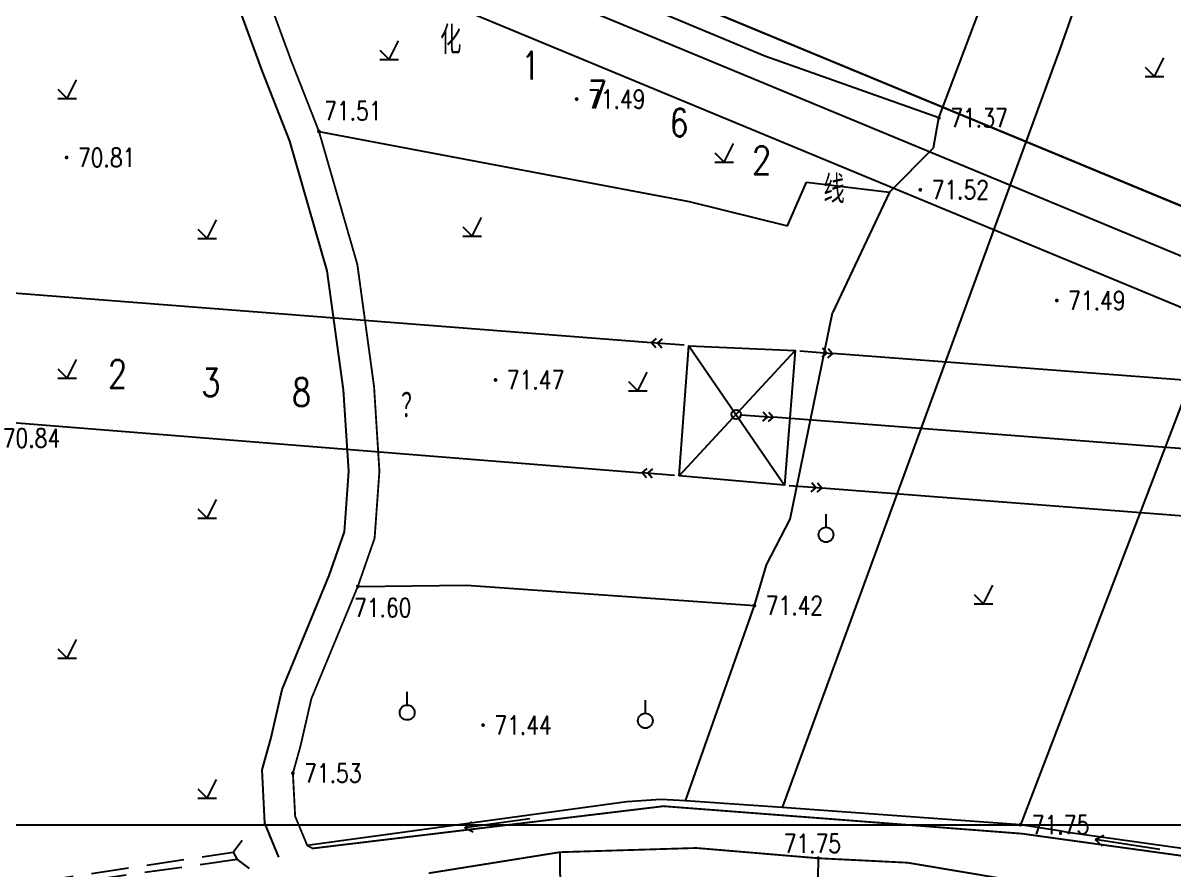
# Model space of a CAD drawing. Extents: x 10519 to 17598, y -625 to 2857.
# Drawn here: x 13924.2 to 13985.9, y 254.3 to 299.7 of the extents above; entities that cross this region are included whole.
import ezdxf
from ezdxf.enums import TextEntityAlignment as Align

# ---------------------------------------------------------------- set-up
doc = ezdxf.new("R2010")
doc.units = 0
doc.header["$MEASUREMENT"] = 0
doc.linetypes.add('X3', pattern=[5, 4, -1])
doc.linetypes.add('X5', pattern=[3, 2, -1])
doc.layers.get('0').update_dxf_attribs({"linetype": 'CONTINUOUS'})
for name, color, linetype in [('00000道路边线', 2, 'CONTINUOUS'), ('0000原地形', 252, 'CONTINUOUS'), ('ASSIST', 252, 'CONTINUOUS'), ('GCD', 224, 'CONTINUOUS'), ('TYBZ', 7, 'CONTINUOUS')]:
    doc.layers.add(name, color=color, linetype=linetype)
doc.styles.add('HZ', font='txt8.shx', dxfattribs={"width": 0.8, "bigfont": 'hz.shx'})
doc.styles.get("Standard").update_dxf_attribs({"font": 'txt8.shx', "width": 0.8, "bigfont": 'hz.shx'})
doc.linetypes.add('10421', pattern='A,2,[150,AAA.SHX,S=1,R=0,X=0,Y=1],1e-11', length=2)

# ---------------------------------------------------------------- blocks, each defined once
blk = doc.blocks.new('GC200')
at = {"linetype": 'Continuous', "const_width": 0.2, "flags": 128}
blk.add_lwpolyline([(-0.1, 0, 1), (0.1, 0, 1)], format="xyb", close=True, dxfattribs=at)
blk = doc.blocks.new('GC013A')
at = {"linetype": 'Continuous'}
blk.add_line((0.5, 0), (4, 0), dxfattribs=at)
at = {"linetype": 'Continuous', "flags": 128}
for points in [[(2.88, 0.5), (3.38, 0), (2.88, -0.5)], [(3.5, 0.5), (4, 0), (3.5, -0.5)]]:
    blk.add_lwpolyline(points, dxfattribs=at)
blk = doc.blocks.new('gc170')
at = {"linetype": 'Continuous'}
blk.add_circle((0, 0), 0.5, dxfattribs=at)

msp = doc.modelspace()

# ---------------------------------------------------------------- linework, layer by layer
at = {"layer": '00000道路边线', "const_width": 0.4}
for points in [[(13949.57, 7.079), (13982.275, 5.635, 0.427199), (14008.378, 30.611), (14008.378, 223.919, 0.078123), (13979.581, 407.095), (13942.921, 520.813, 0.456777), (13908.142, 535.6), (13803.036, 484.183), (13650.726, 409.675, -0.033896), (13609.6, 392.183), (12970.082, 169.998, 0.48251), (12960.756, 143.406, -0.48251), (12970.082, 169.998)], [(14006.378, 20.813), (14006.378, 223.919, 0.078123), (13977.678, 406.482), (13940.885, 520.611, 0.456777), (13913.061, 532.44), (13804.062, 479.119), (13652.957, 405.2, -0.033868), (13611.241, 387.46)]]:
    msp.add_lwpolyline(points, format="xyb", dxfattribs=at)
at = {"layer": '0000原地形', "linetype": 'Continuous'}
for p, q in [((13932.454, 312.222), (14106.768, 239.989)), ((14108.199, 236.666), (13930.982, 310.137)), ((14108.199, 236.666), (13930.982, 310.137)), ((13963.994, 297.929, 71.365), (13935.716, 309.709, 71.365)), ((13963.994, 297.929, 71.365), (13935.716, 309.709, 71.365)), ((13930.594, 307.568), (14104.95, 235.277)), ((13982.828, 306.92, 71.178), (13979.822, 298.359, 71.178)), ((13982.828, 306.92, 71.178), (13979.822, 298.359, 71.178)), ((13957.92, 282.561), (13668.055, 305.101)), ((13973.318, 294.615, 71.365), (13976.015, 301.771, 71.365)), ((13973.318, 294.615, 71.365), (13976.015, 301.771, 71.365)), ((13668.763, 298.66), (13957.409, 275.594)), ((13973.318, 294.615, 71.365), (13963.994, 297.929, 71.365)), ((13973.318, 294.615, 71.365), (13963.994, 297.929, 71.365)), ((13979.822, 298.359, 71.178), (13964.918, 257.655, 71.178)), ((13979.822, 298.359, 71.178), (13964.918, 257.655, 71.178)), ((13973.019, 293.02, 71.381), (13973.318, 294.615, 71.381)), ((13973.019, 293.02, 71.381), (13973.318, 294.615, 71.381)), ((13940.091, 293.894, 71.508), (13959.932, 290.137, 71.508)), ((13940.091, 293.894, 71.508), (13959.932, 290.137, 71.508)), ((13970.664, 290.627, 71.381), (13973.019, 293.02, 71.381)), ((13970.664, 290.627, 71.381), (13973.019, 293.02, 71.381)), ((13991.458, 292.719, 71.348), (13977.689, 256.727, 71.348)), ((13991.458, 292.719, 71.348), (13977.689, 256.727, 71.348)), ((13965.21, 288.837, 71.508), (13966.223, 291.163, 71.508)), ((13965.21, 288.837, 71.508), (13966.223, 291.163, 71.508)), ((13966.223, 291.163, 71.508), (13970.664, 290.627, 71.508)), ((13966.223, 291.163, 71.508), (13970.664, 290.627, 71.508)), ((13970.664, 290.627, 71.508), (13967.614, 284.172, 71.508)), ((13970.664, 290.627, 71.508), (13967.614, 284.172, 71.508)), ((13959.932, 290.137, 71.508), (13965.21, 288.837, 71.508)), ((13959.932, 290.137, 71.508), (13965.21, 288.837, 71.508)), ((13965.342, 273.113, 71.348), (13967.614, 284.172, 71.348)), ((13965.342, 273.113, 71.348), (13967.614, 284.172, 71.348)), ((13959.403, 275.435), (13965.619, 282.143)), ((13959.403, 275.435), (13965.619, 282.143)), ((13959.403, 275.435), (13965.619, 282.143)), ((13959.914, 282.406), (13965.044, 274.936, 71.851)), ((13959.914, 282.406), (13965.044, 274.936, 71.851)), ((13959.914, 282.406), (13965.044, 274.936, 71.851)), ((14326.893, 254.48), (13967.613, 281.99)), ((14329.697, 250.563), (13964.44, 278.566)), ((14329.697, 250.563), (13964.44, 278.566)), ((13967.038, 274.782), (14326.254, 246.951)), ((13964.085, 270.664, 71.348), (13965.342, 273.113, 71.348)), ((13964.085, 270.664, 71.348), (13965.342, 273.113, 71.348)), ((13963.427, 268.478, 71.348), (13964.085, 270.664, 71.348)), ((13963.427, 268.478, 71.348), (13964.085, 270.664, 71.348)), ((13942.177, 269.506, 71.562), (13948.005, 269.576, 71.562)), ((13942.177, 269.506, 71.562), (13948.005, 269.576, 71.562)), ((13948.005, 269.576, 71.562), (13963.427, 268.478, 71.562)), ((13948.005, 269.576, 71.562), (13963.427, 268.478, 71.562)), ((13959.738, 258.003, 71.348), (13963.427, 268.478, 71.348)), ((13959.738, 258.003, 71.348), (13963.427, 268.478, 71.348)), ((13956.592, 257.963, 71.348), (13939.466, 255.611, 71.348)), ((13956.592, 257.963, 71.348), (13939.466, 255.611, 71.348)), ((13958.408, 258.087, 71.348), (13956.592, 257.963, 71.348)), ((13958.408, 258.087, 71.348), (13956.592, 257.963, 71.348)), ((13959.738, 258.003, 71.348), (13958.408, 258.087, 71.348)), ((13959.738, 258.003, 71.348), (13958.408, 258.087, 71.348)), ((13964.918, 257.655, 71.348), (13959.738, 258.003, 71.348)), ((13964.918, 257.655, 71.348), (13959.738, 258.003, 71.348)), ((13977.689, 256.727, 71.348), (13964.918, 257.655, 71.348)), ((13977.689, 256.727, 71.348), (13964.918, 257.655, 71.348)), ((13979.872, 256.383, 71.348), (13977.689, 256.727, 71.348)), ((13979.872, 256.383, 71.348), (13977.689, 256.727, 71.348)), ((13980.233, 256.315, 71.348), (13979.872, 256.383, 71.348)), ((13980.233, 256.315, 71.348), (13979.872, 256.383, 71.348)), ((13995.29, 254.197, 71.348), (13980.233, 256.315, 71.348)), ((13995.29, 254.197, 71.348), (13980.233, 256.315, 71.348)), ((13935.494, 255.262), (13935.969, 255.906)), ((13935.494, 255.262), (13935.709, 254.858)), ((13935.709, 254.858), (13936.348, 254.376)), ((13953.101, 245.797, 71.417), (13953.013, 255.257, 71.417)), ((13953.101, 245.797, 71.417), (13953.013, 255.257, 71.417)), ((13966.849, 254.931, 71.751), (13966.558, 240.025, 71.751)), ((13966.849, 254.931, 71.751), (13966.558, 240.025, 71.751))]:
    msp.add_line(p, q, dxfattribs=at)
at = {"layer": '0000原地形', "linetype": '10421'}
for p, q in [((13937.069, 297.099), (13935.13, 302.375)), ((13937.069, 297.099), (13935.13, 302.375)), ((13938.536, 293.365), (13937.069, 297.099)), ((13938.536, 293.365), (13937.069, 297.099)), ((13940.538, 286.425), (13938.536, 293.365)), ((13940.538, 286.425), (13938.536, 293.365)), ((13941.411, 280.044), (13940.538, 286.425)), ((13941.411, 280.044), (13940.538, 286.425)), ((13941.687, 275.688), (13941.411, 280.044)), ((13941.687, 275.688), (13941.411, 280.044)), ((13941.454, 272.423), (13941.687, 275.688)), ((13941.454, 272.423), (13941.687, 275.688)), ((13940.643, 270.09), (13941.454, 272.423)), ((13940.643, 270.09), (13941.454, 272.423)), ((13938.113, 263.977), (13940.643, 270.09)), ((13938.113, 263.977), (13940.643, 270.09)), ((13937.508, 261.338), (13938.113, 263.977)), ((13937.508, 261.338), (13938.113, 263.977)), ((13937.042, 259.672), (13937.508, 261.338)), ((13937.042, 259.672), (13937.508, 261.338)), ((13937.193, 256.81), (13937.042, 259.672)), ((13937.193, 256.81), (13937.042, 259.672)), ((13937.95, 254.982), (13937.193, 256.81)), ((13937.95, 254.982), (13937.193, 256.81))]:
    msp.add_line(p, q, dxfattribs=at)
at = {"layer": '0000原地形'}
for p, q in [((13943.862, 297.745), (13944.362, 298.745)), ((13943.862, 297.745), (13944.362, 298.745)), ((13943.362, 298.245), (13943.862, 297.745)), ((13943.362, 298.245), (13943.862, 297.745)), ((13943.362, 297.745), (13944.362, 297.745)), ((13943.362, 297.745), (13944.362, 297.745)), ((13984.375, 297.338), (13984.875, 296.838)), ((13984.375, 297.338), (13984.875, 296.838)), ((13984.875, 296.838), (13985.375, 297.838)), ((13984.875, 296.838), (13985.375, 297.838)), ((13984.375, 296.838), (13985.375, 296.838)), ((13984.375, 296.838), (13985.375, 296.838)), ((13926.105, 296.159), (13926.605, 295.659)), ((13926.605, 295.659), (13927.105, 296.659)), ((13926.105, 295.659), (13927.105, 295.659)), ((13961.811, 292.237), (13962.311, 293.237)), ((13961.811, 292.237), (13962.311, 293.237)), ((13961.311, 292.737), (13961.811, 292.237)), ((13961.311, 292.737), (13961.811, 292.237)), ((13961.311, 292.237), (13962.311, 292.237)), ((13961.311, 292.237), (13962.311, 292.237)), ((13934.105, 288.159), (13934.605, 289.159)), ((13947.804, 288.785), (13948.304, 288.285)), ((13947.804, 288.785), (13948.304, 288.285)), ((13948.304, 288.285), (13948.804, 289.285)), ((13948.304, 288.285), (13948.804, 289.285)), ((13933.605, 288.659), (13934.105, 288.159)), ((13933.605, 288.159), (13934.605, 288.159)), ((13947.804, 288.285), (13948.804, 288.285)), ((13947.804, 288.285), (13948.804, 288.285)), ((13926.605, 280.659), (13927.105, 281.659)), ((13926.105, 281.159), (13926.605, 280.659)), ((13926.105, 280.659), (13927.105, 280.659)), ((13957.18, 279.994), (13957.68, 280.994)), ((13957.18, 279.994), (13957.68, 280.994)), ((13956.68, 280.494), (13957.18, 279.994)), ((13956.68, 280.494), (13957.18, 279.994)), ((13956.68, 279.994), (13957.68, 279.994)), ((13956.68, 279.994), (13957.68, 279.994)), ((13934.105, 273.159), (13934.605, 274.159)), ((13933.605, 273.659), (13934.105, 273.159)), ((13967.265, 272.672), (13967.265, 273.372)), ((13967.265, 272.672), (13967.265, 273.372)), ((13933.605, 273.159), (13934.605, 273.159)), ((13975.707, 268.575), (13976.207, 269.575)), ((13975.707, 268.575), (13976.207, 269.575)), ((13975.207, 269.075), (13975.707, 268.575)), ((13975.207, 269.075), (13975.707, 268.575)), ((13975.207, 268.575), (13976.207, 268.575)), ((13975.207, 268.575), (13976.207, 268.575)), ((13926.605, 265.659), (13927.105, 266.659)), ((13926.105, 266.159), (13926.605, 265.659)), ((13926.105, 265.659), (13927.105, 265.659)), ((13944.82, 263.143), (13944.82, 263.843)), ((13944.82, 263.143), (13944.82, 263.843)), ((13957.583, 262.703), (13957.583, 263.403)), ((13957.583, 262.703), (13957.583, 263.403)), ((13934.105, 258.159), (13934.605, 259.159)), ((13933.605, 258.659), (13934.105, 258.159)), ((13933.605, 258.159), (13934.605, 258.159)), ((13951.385, 257.048), (13947.918, 256.567)), ((13951.385, 257.048), (13947.918, 256.567)), ((13947.918, 256.567), (13948.285, 256.907)), ((13947.918, 256.567), (13948.285, 256.907)), ((13947.918, 256.567), (13948.364, 256.339)), ((13947.918, 256.567), (13948.364, 256.339)), ((13981.697, 255.941), (13982.147, 256.16)), ((13981.697, 255.941), (13982.147, 256.16)), ((13985.155, 255.395), (13981.697, 255.941)), ((13981.697, 255.941), (13982.057, 255.593)), ((13985.155, 255.395), (13981.697, 255.941)), ((13981.697, 255.941), (13982.057, 255.593))]:
    msp.add_line(p, q, dxfattribs=at)
at = {"layer": '0000原地形', "linetype": 'X5'}
for p, q in [((13924.936, 253.672), (13935.494, 255.262)), ((13935.709, 254.858), (13925.007, 253.355))]:
    msp.add_line(p, q, dxfattribs=at)
at = {"layer": '0000原地形', "linetype": 'X3', "const_width": 0.1, "elevation": 71.562, "flags": 128}
msp.add_lwpolyline([(13936.101, 316.543), (13935.716, 309.709), (13935.951, 306.498), (13936.712, 302.827), (13938.603, 297.682), (13940.091, 293.894), (13942.148, 286.765), (13943.045, 280.207), (13943.331, 275.681), (13943.075, 272.089), (13942.177, 269.506), (13939.682, 263.476), (13939.099, 260.934), (13938.695, 259.489), (13938.816, 257.178), (13939.466, 255.611)], dxfattribs=at)
msp.add_lwpolyline([(13936.101, 316.543), (13935.716, 309.709), (13935.951, 306.498), (13936.712, 302.827), (13938.603, 297.682), (13940.091, 293.894), (13942.148, 286.765), (13943.045, 280.207), (13943.331, 275.681), (13943.075, 272.089), (13942.177, 269.506), (13939.682, 263.476), (13939.099, 260.934), (13938.695, 259.489), (13938.816, 257.178), (13939.466, 255.611)], dxfattribs=at)
at = {"layer": '0000原地形', "linetype": 'Continuous', "flags": 128}
msp.add_lwpolyline([(13959.403, 275.435), (13959.914, 282.406), (13965.619, 282.143), (13965.044, 274.936)], close=True, dxfattribs=at)
msp.add_lwpolyline([(13959.403, 275.435), (13959.914, 282.406), (13965.619, 282.143), (13965.044, 274.936)], close=True, dxfattribs=at)
msp.add_lwpolyline([(13959.403, 275.435), (13959.914, 282.406), (13965.619, 282.143), (13965.044, 274.936)], close=True, dxfattribs=at)
at = {"layer": '0000原地形', "linetype": 'X3', "const_width": 0.1, "flags": 128}
msp.add_lwpolyline([(14045.461, 246.868), (14044.022, 246.847), (14043.04, 247.271), (14024.338, 249.794), (14024.338, 249.794), (14007.155, 252.182), (14007.155, 252.182), (13977.753, 256.25), (13977.753, 256.25), (13977.753, 256.25), (13958.557, 257.721), (13958.557, 257.721), (13958.557, 257.721), (13939.76, 255.458), (13939.466, 255.611)], dxfattribs=at)
msp.add_lwpolyline([(14045.461, 246.868), (14044.022, 246.847), (14043.04, 247.271), (14024.338, 249.794), (14024.338, 249.794), (14007.155, 252.182), (14007.155, 252.182), (13977.753, 256.25), (13977.753, 256.25), (13977.753, 256.25), (13958.557, 257.721), (13958.557, 257.721), (13958.557, 257.721), (13939.76, 255.458), (13939.466, 255.611)], dxfattribs=at)
at = {"layer": '0000原地形', "linetype": 'Continuous', "const_width": 0.1, "elevation": 72.643, "flags": 128}
msp.add_lwpolyline([(14044.762, 242.833), (14043.249, 244.378), (14042.461, 244.625), (14031.77, 247.103), (14012.881, 249.601), (14007.183, 250.424), (13994.109, 251.732), (13989.101, 252.594), (13982.887, 252.802), (13971.636, 254.693), (13966.849, 254.931), (13960.315, 255.48), (13953.013, 255.257), (13945.972, 254.129)], dxfattribs=at)
msp.add_lwpolyline([(14044.762, 242.833), (14043.249, 244.378), (14042.461, 244.625), (14031.77, 247.103), (14012.881, 249.601), (14007.183, 250.424), (13994.109, 251.732), (13989.101, 252.594), (13982.887, 252.802), (13971.636, 254.693), (13966.849, 254.931), (13960.315, 255.48), (13953.013, 255.257), (13945.972, 254.129)], dxfattribs=at)
at = {"layer": '0000原地形'}
for centre in [(13967.265, 272.272), (13967.265, 272.272), (13944.82, 262.743), (13944.82, 262.743), (13957.583, 262.303), (13957.583, 262.303)]:
    msp.add_ellipse(centre, major_axis=(-0.283, 0.283), ratio=1, start_param=3.926991, end_param=10.210176, dxfattribs=at)
at = {"layer": 'ASSIST', "color": 252}
msp.add_line((13932.454, 312.222), (14106.768, 239.989), dxfattribs=at)
at = {"layer": 'ASSIST', "color": 252, "flags": 128}
for points in [[(13937.95, 254.982), (13937.193, 256.81), (13937.042, 259.672), (13937.508, 261.338), (13938.113, 263.977), (13940.643, 270.09), (13941.454, 272.423), (13941.687, 275.688), (13941.411, 280.044), (13940.538, 286.425), (13938.536, 293.365), (13937.069, 297.099), (13935.13, 302.375), (13934.323, 306.271), (13933.647, 309.703), (13934.463, 316.635)], [(13932.454, 312.222), (14108.616, 239.223)]]:
    msp.add_lwpolyline(points, dxfattribs=at)
at = {"layer": 'ASSIST', "color": 252, "const_width": 0.1, "elevation": 71.562, "flags": 128}
msp.add_lwpolyline([(13936.101, 316.543), (13935.716, 309.709), (13935.951, 306.498), (13936.712, 302.827), (13938.603, 297.682), (13940.091, 293.894), (13942.148, 286.765), (13943.045, 280.207), (13943.331, 275.681), (13943.075, 272.089), (13942.177, 269.506), (13939.682, 263.476), (13939.099, 260.934), (13938.695, 259.489), (13938.816, 257.178), (13939.466, 255.611)], dxfattribs=at)
at = {"layer": 'TYBZ'}
msp.add_lwpolyline([(14372.812, 1105.707), (14372.812, 256.707), (13183.812, 256.707), (13183.812, 1105.707)], close=True, dxfattribs=at)

# ---------------------------------------------------------------- block references
at = {"layer": '0000原地形', "linetype": 'Continuous', "yscale": 0.5}
for p, xscale, rotation in [((13959.914, 282.406), 0.5000000000085122, 175.5536294170572), ((13965.619, 282.143), 0.4999999999913466, 355.6213167470825), ((13962.446, 278.719), 0.5000000000157305, 355.6159562455836), ((13962.446, 278.719), 0.5000000000157305, 355.6159562455836), ((13962.446, 278.719), 0.5000000000157305, 355.6159562455836), ((13959.403, 275.435), 0.4999999999710805, 175.4312771183956), ((13965.044, 274.936), 0.4999999999907994, 355.5698951961833)]:
    msp.add_blockref('GC013A', p, dxfattribs=dict(at, xscale=xscale, rotation=rotation))
at = {"layer": '0000原地形', "linetype": 'Continuous', "xscale": 0.5, "yscale": 0.5}
msp.add_blockref('gc170', (13962.446, 278.719), dxfattribs=at)
msp.add_blockref('gc170', (13962.446, 278.719), dxfattribs=at)
msp.add_blockref('gc170', (13962.446, 278.719), dxfattribs=at)
at = {"layer": 'ASSIST', "color": 252}
ref = msp.add_blockref('GC200', (13953.903, 295.626, 71.488), dxfattribs=dict(at, xscale=0.5, yscale=0.5, zscale=0.5))
ref.add_attrib('height', '71.49', dxfattribs={"layer": 'GCD', "linetype": 'Continuous', "height": 1, "style": 'HZ', "width": 0.8}).set_placement((13954.503, 295.626, 71.488), align=Align.MIDDLE_LEFT)
ref = msp.add_blockref('GC200', (13940.091, 293.894, 71.508), dxfattribs=dict(at, xscale=0.5, yscale=0.5, zscale=0.5))
ref.add_attrib('height', '71.51', dxfattribs={"layer": 'GCD', "linetype": 'Continuous', "height": 1, "style": 'HZ', "width": 0.8}).set_placement((13940.367, 294.986, 71.508), align=Align.MIDDLE_LEFT)
ref = msp.add_blockref('GC200', (13973.318, 294.615, 71.365), dxfattribs=dict(at, xscale=0.5, yscale=0.5, zscale=0.5))
ref.add_attrib('height', '71.37', dxfattribs={"layer": 'GCD', "linetype": 'Continuous', "height": 1, "style": 'HZ', "width": 0.8}).set_placement((13973.918, 294.615, 71.365), align=Align.MIDDLE_LEFT)
ref = msp.add_blockref('GC200', (13926.568, 292.495, 70.814), dxfattribs=dict(at, xscale=0.5, yscale=0.5, zscale=0.5))
ref.add_attrib('height', '70.81', dxfattribs={"layer": 'GCD', "linetype": 'Continuous', "height": 1, "style": 'HZ', "width": 0.8}).set_placement((13927.168, 292.495, 70.814), align=Align.MIDDLE_LEFT)
ref = msp.add_blockref('GC200', (13972.319, 290.765, 71.523), dxfattribs=dict(at, xscale=0.5, yscale=0.5, zscale=0.5))
ref.add_attrib('height', '71.52', dxfattribs={"layer": 'GCD', "linetype": 'Continuous', "height": 1, "style": 'HZ', "width": 0.8}).set_placement((13972.919, 290.765, 71.523), align=Align.MIDDLE_LEFT)
ref = msp.add_blockref('GC200', (13979.633, 284.828, 71.491), dxfattribs=dict(at, xscale=0.5, yscale=0.5, zscale=0.5))
ref.add_attrib('height', '71.49', dxfattribs={"layer": 'GCD', "linetype": 'Continuous', "height": 1, "style": 'HZ', "width": 0.8}).set_placement((13980.233, 284.828, 71.491), align=Align.MIDDLE_LEFT)
ref = msp.add_blockref('GC200', (13949.554, 280.567, 71.474), dxfattribs=dict(at, xscale=0.5, yscale=0.5, zscale=0.5))
ref.add_attrib('height', '71.47', dxfattribs={"layer": 'GCD', "linetype": 'Continuous', "height": 1, "style": 'HZ', "width": 0.8}).set_placement((13950.154, 280.567, 71.474), align=Align.MIDDLE_LEFT)
ref = msp.add_blockref('GC200', (13922.54, 277.455, 70.837), dxfattribs=dict(at, xscale=0.5, yscale=0.5, zscale=0.5))
ref.add_attrib('height', '70.84', dxfattribs={"layer": 'GCD', "linetype": 'Continuous', "height": 1, "style": 'HZ', "width": 0.8}).set_placement((13923.14, 277.455, 70.837), align=Align.MIDDLE_LEFT)
at = {"layer": 'GCD', "linetype": 'Continuous'}
ref = msp.add_blockref('GC200', (13953.903, 295.626, 71.488), dxfattribs=dict(at, xscale=0.5, yscale=0.5, zscale=0.5))
ref.add_attrib('height', '71.49', dxfattribs={"linetype": 'Continuous', "height": 1, "style": 'HZ', "width": 0.8}).set_placement((13954.503, 295.626, 71.488), align=Align.MIDDLE_LEFT)
ref = msp.add_blockref('GC200', (13953.903, 295.626, 71.488), dxfattribs=dict(at, xscale=0.5, yscale=0.5, zscale=0.5))
ref.add_attrib('height', '71.49', dxfattribs={"linetype": 'Continuous', "height": 1, "style": 'HZ', "width": 0.8}).set_placement((13954.503, 295.626, 71.488), align=Align.MIDDLE_LEFT)
ref = msp.add_blockref('GC200', (13940.091, 293.894, 71.508), dxfattribs=dict(at, xscale=0.5, yscale=0.5, zscale=0.5))
ref.add_attrib('height', '71.51', dxfattribs={"linetype": 'Continuous', "height": 1, "style": 'HZ', "width": 0.8}).set_placement((13940.367, 294.986, 71.508), align=Align.MIDDLE_LEFT)
ref = msp.add_blockref('GC200', (13940.091, 293.894, 71.508), dxfattribs=dict(at, xscale=0.5, yscale=0.5, zscale=0.5))
ref.add_attrib('height', '71.51', dxfattribs={"linetype": 'Continuous', "height": 1, "style": 'HZ', "width": 0.8}).set_placement((13940.367, 294.986, 71.508), align=Align.MIDDLE_LEFT)
ref = msp.add_blockref('GC200', (13973.318, 294.615, 71.365), dxfattribs=dict(at, xscale=0.5, yscale=0.5, zscale=0.5))
ref.add_attrib('height', '71.37', dxfattribs={"linetype": 'Continuous', "height": 1, "style": 'HZ', "width": 0.8}).set_placement((13973.918, 294.615, 71.365), align=Align.MIDDLE_LEFT)
ref = msp.add_blockref('GC200', (13973.318, 294.615, 71.365), dxfattribs=dict(at, xscale=0.5, yscale=0.5, zscale=0.5))
ref.add_attrib('height', '71.37', dxfattribs={"linetype": 'Continuous', "height": 1, "style": 'HZ', "width": 0.8}).set_placement((13973.918, 294.615, 71.365), align=Align.MIDDLE_LEFT)
ref = msp.add_blockref('GC200', (13926.568, 292.495, 70.814), dxfattribs=dict(at, xscale=0.5, yscale=0.5, zscale=0.5))
ref.add_attrib('height', '70.81', dxfattribs={"linetype": 'Continuous', "height": 1, "style": 'HZ', "width": 0.8}).set_placement((13927.168, 292.495, 70.814), align=Align.MIDDLE_LEFT)
ref = msp.add_blockref('GC200', (13972.319, 290.765, 71.523), dxfattribs=dict(at, xscale=0.5, yscale=0.5, zscale=0.5))
ref.add_attrib('height', '71.52', dxfattribs={"linetype": 'Continuous', "height": 1, "style": 'HZ', "width": 0.8}).set_placement((13972.919, 290.765, 71.523), align=Align.MIDDLE_LEFT)
ref = msp.add_blockref('GC200', (13972.319, 290.765, 71.523), dxfattribs=dict(at, xscale=0.5, yscale=0.5, zscale=0.5))
ref.add_attrib('height', '71.52', dxfattribs={"linetype": 'Continuous', "height": 1, "style": 'HZ', "width": 0.8}).set_placement((13972.919, 290.765, 71.523), align=Align.MIDDLE_LEFT)
ref = msp.add_blockref('GC200', (13979.633, 284.828, 71.491), dxfattribs=dict(at, xscale=0.5, yscale=0.5, zscale=0.5))
ref.add_attrib('height', '71.49', dxfattribs={"linetype": 'Continuous', "height": 1, "style": 'HZ', "width": 0.8}).set_placement((13980.233, 284.828, 71.491), align=Align.MIDDLE_LEFT)
ref = msp.add_blockref('GC200', (13979.633, 284.828, 71.491), dxfattribs=dict(at, xscale=0.5, yscale=0.5, zscale=0.5))
ref.add_attrib('height', '71.49', dxfattribs={"linetype": 'Continuous', "height": 1, "style": 'HZ', "width": 0.8}).set_placement((13980.233, 284.828, 71.491), align=Align.MIDDLE_LEFT)
ref = msp.add_blockref('GC200', (13949.554, 280.567, 71.474), dxfattribs=dict(at, xscale=0.5, yscale=0.5, zscale=0.5))
ref.add_attrib('height', '71.47', dxfattribs={"linetype": 'Continuous', "height": 1, "style": 'HZ', "width": 0.8}).set_placement((13950.154, 280.567, 71.474), align=Align.MIDDLE_LEFT)
ref = msp.add_blockref('GC200', (13949.554, 280.567, 71.474), dxfattribs=dict(at, xscale=0.5, yscale=0.5, zscale=0.5))
ref.add_attrib('height', '71.47', dxfattribs={"linetype": 'Continuous', "height": 1, "style": 'HZ', "width": 0.8}).set_placement((13950.154, 280.567, 71.474), align=Align.MIDDLE_LEFT)
ref = msp.add_blockref('GC200', (13922.54, 277.455, 70.837), dxfattribs=dict(at, xscale=0.5, yscale=0.5, zscale=0.5))
ref.add_attrib('height', '70.84', dxfattribs={"linetype": 'Continuous', "height": 1, "style": 'HZ', "width": 0.8}).set_placement((13923.14, 277.455, 70.837), align=Align.MIDDLE_LEFT)
ref = msp.add_blockref('GC200', (13942.177, 269.506, 71.602), dxfattribs=dict(at, xscale=0.5, yscale=0.5, zscale=0.5))
ref.add_attrib('height', '71.60', dxfattribs={"linetype": 'Continuous', "height": 1, "style": 'HZ', "width": 0.8}).set_placement((13941.962, 268.363, 71.602), align=Align.MIDDLE_LEFT)
ref = msp.add_blockref('GC200', (13942.177, 269.506, 71.602), dxfattribs=dict(at, xscale=0.5, yscale=0.5, zscale=0.5))
ref.add_attrib('height', '71.60', dxfattribs={"linetype": 'Continuous', "height": 1, "style": 'HZ', "width": 0.8}).set_placement((13941.962, 268.363, 71.602), align=Align.MIDDLE_LEFT)
ref = msp.add_blockref('GC200', (13963.427, 268.478, 71.415), dxfattribs=dict(at, xscale=0.5, yscale=0.5, zscale=0.5))
ref.add_attrib('height', '71.42', dxfattribs={"linetype": 'Continuous', "height": 1, "style": 'HZ', "width": 0.8}).set_placement((13964.027, 268.478, 71.415), align=Align.MIDDLE_LEFT)
ref = msp.add_blockref('GC200', (13963.427, 268.478, 71.415), dxfattribs=dict(at, xscale=0.5, yscale=0.5, zscale=0.5))
ref.add_attrib('height', '71.42', dxfattribs={"linetype": 'Continuous', "height": 1, "style": 'HZ', "width": 0.8}).set_placement((13964.027, 268.478, 71.415), align=Align.MIDDLE_LEFT)
ref = msp.add_blockref('GC200', (13948.885, 262.07, 71.438), dxfattribs=dict(at, xscale=0.5, yscale=0.5, zscale=0.5))
ref.add_attrib('height', '71.44', dxfattribs={"linetype": 'Continuous', "height": 1, "style": 'HZ', "width": 0.8}).set_placement((13949.485, 262.07, 71.438), align=Align.MIDDLE_LEFT)
ref = msp.add_blockref('GC200', (13948.885, 262.07, 71.438), dxfattribs=dict(at, xscale=0.5, yscale=0.5, zscale=0.5))
ref.add_attrib('height', '71.44', dxfattribs={"linetype": 'Continuous', "height": 1, "style": 'HZ', "width": 0.8}).set_placement((13949.485, 262.07, 71.438), align=Align.MIDDLE_LEFT)
ref = msp.add_blockref('GC200', (13938.695, 259.489, 71.527), dxfattribs=dict(at, xscale=0.5, yscale=0.5, zscale=0.5))
ref.add_attrib('height', '71.53', dxfattribs={"linetype": 'Continuous', "height": 1, "style": 'HZ', "width": 0.8}).set_placement((13939.295, 259.489, 71.527), align=Align.MIDDLE_LEFT)
ref = msp.add_blockref('GC200', (13938.695, 259.489, 71.527), dxfattribs=dict(at, xscale=0.5, yscale=0.5, zscale=0.5))
ref.add_attrib('height', '71.53', dxfattribs={"linetype": 'Continuous', "height": 1, "style": 'HZ', "width": 0.8}).set_placement((13939.295, 259.489, 71.527), align=Align.MIDDLE_LEFT)
ref = msp.add_blockref('GC200', (13977.689, 256.727, 71.745), dxfattribs=dict(at, xscale=0.5, yscale=0.5, zscale=0.5))
ref.add_attrib('height', '71.75', dxfattribs={"linetype": 'Continuous', "height": 1, "style": 'HZ', "width": 0.8}).set_placement((13978.289, 256.727, 71.745), align=Align.MIDDLE_LEFT)
ref = msp.add_blockref('GC200', (13977.689, 256.727, 71.745), dxfattribs=dict(at, xscale=0.5, yscale=0.5, zscale=0.5))
ref.add_attrib('height', '71.75', dxfattribs={"linetype": 'Continuous', "height": 1, "style": 'HZ', "width": 0.8}).set_placement((13978.289, 256.727, 71.745), align=Align.MIDDLE_LEFT)
ref = msp.add_blockref('GC200', (13966.849, 254.931, 71.751), dxfattribs=dict(at, xscale=0.5, yscale=0.5, zscale=0.5))
ref.add_attrib('height', '71.75', dxfattribs={"linetype": 'Continuous', "height": 1, "style": 'HZ', "width": 0.8}).set_placement((13964.991, 255.719, 71.751), align=Align.MIDDLE_LEFT)
ref = msp.add_blockref('GC200', (13966.849, 254.931, 71.751), dxfattribs=dict(at, xscale=0.5, yscale=0.5, zscale=0.5))
ref.add_attrib('height', '71.75', dxfattribs={"linetype": 'Continuous', "height": 1, "style": 'HZ', "width": 0.8}).set_placement((13964.991, 255.719, 71.751), align=Align.MIDDLE_LEFT)

# ---------------------------------------------------------------- texts
at = {"layer": '0000原地形', "linetype": 'Continuous', "width": 0.8}
for s, p in [('化', (13946.585, 298.038)), ('1', (13950.921, 296.669)), ('7', (13954.503, 295.126, 71.488)), ('6', (13958.879, 293.61)), ('2', (13963.301, 291.593)), ('线', (13967.127, 290.041)), ('2', (13928.785, 280.147)), ('3', (13933.782, 279.685)), ('8', (13938.641, 279.159)), ('？', (13944.498, 278.429))]:
    msp.add_text(s, height=1.5, dxfattribs=at).set_placement(p)

doc.saveas('drawing.dxf')
